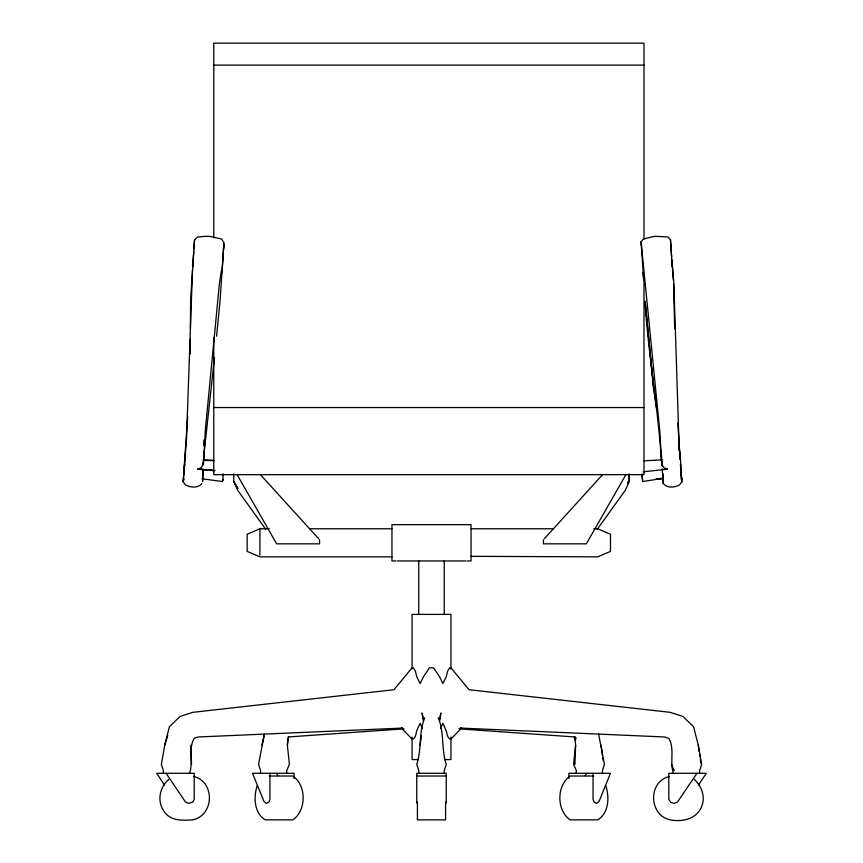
<?xml version="1.0" encoding="UTF-8"?>
<svg xmlns="http://www.w3.org/2000/svg" width="863" height="863" viewBox="0 0 863 863"><rect width="100%" height="100%" fill="white"/><g stroke="black" fill="none" stroke-linecap="round" stroke-linejoin="round"><path stroke-width="1.29" d="M471.047 556.333L597.735 556.851L610.475 551.381L610.475 534.251L597.735 528.771L593.69 528.771M190.162 353.83L190.281 339.202M190.378 328.576L190.637 299.342L194.542 239.752L197.562 237.012L205.61 236.333L209.623 236.333L221.694 239.073L224.035 242.837L223.485 249.342M681.813 482.007L681.522 478.091L681.813 482.007L679.515 484.941C674.456 487.649 666.819 488.512 663.086 483.237L662.245 468.825M203.992 451.511L203.592 460.626M204.11 446.279L204.261 439.742L204.121 445.071M203.927 451.727L203.819 455.718L214.477 357.616M661.08 455.491L661.134 454.024L661.436 460.583C657.994 407.347 648.296 354.693 644.995 301.392M680.098 459.396L678.782 443.604M680.476 465.869L680.519 464.402L681.813 479.957L680.853 471.932L681.187 474.672M574.941 764.37L575.621 745.201L574.941 738.35L575.621 740.4L574.273 736.98M203.096 469.601L202.546 481.619L203.096 469.364M203.344 464.262L203.592 458.922L203.344 464.143M192.535 269.202L186.505 438.717L185.157 456.861M201.813 483.571C197.832 488.426 190.507 487.627 185.502 484.941L183.15 481.867L187.692 416.505M223.841 244.24L220.022 301.392L216.581 336.203M193.733 251.5L192.643 267.152L192.535 265.092M193.916 248.889L194.542 239.752M184.488 465.772L184.606 464.165L183.819 474.672M223.83 244.272L222.028 272.632M661.08 453.442L659.742 430.497L641.08 241.813L643.313 239.073L651.36 237.012L655.384 236.333L668.124 237.012L670.465 239.752L672.277 267.422L671.835 259.741M287.379 745.201L288.059 738.35L287.379 745.201L289.396 764.37L286.71 770.54L286.71 773.28M575.621 745.201L573.604 764.37L576.29 770.54L576.29 773.28M418.76 773.28L418.76 770.54L416.753 764.37C421.845 749.397 418.501 732.115 424.801 717.8M185.502 454.121L183.15 481.867L184.153 478.782M420.108 745.201L421.446 735.61M221.252 271.036L219.342 284.272L205.275 430.497L203.927 458.231M439.785 720.476L440.885 713.011L439.763 718.717M628.286 481.23L627.897 483.571L629.246 480.152M628.663 478.879L629.246 475.351M699.623 773.28L699.623 770.54L701.63 764.37L698.286 745.201L693.593 726.711L682.87 716.43L670.13 712.32L469.041 689.72L450.939 667.811L449.601 667.811L447.584 671.231L446.247 676.711L442.892 683.561L439.547 676.711L433.506 667.811L429.494 667.811L423.453 676.711L420.108 683.561L416.753 676.711L415.416 671.231L413.399 667.811L412.061 667.811L393.96 689.72L192.87 712.32L180.13 716.43L169.407 726.711L164.714 745.201L161.37 764.37L163.377 770.54L163.377 773.28M264.423 733.895L258.566 764.37L260.572 770.54L260.572 773.28M261.91 745.201L264.499 734.186M257.217 785.61C253.452 796.948 254.002 813.032 265.265 819.85L292.751 819.85C306.613 810.713 306.613 785.147 292.751 776.02L269.17 776.02M164.714 745.201L167.778 735.416M201.985 478.782L222.363 481.522L223.032 479.461M422.471 728.599L420.108 723.28L416.753 730.821L415.416 736.29L413.399 739.03L412.061 739.03L401.338 728.081L402.676 728.081L198.231 736.98L194.207 738.35C187.972 748.76 193.614 762.126 189.515 773.28M287.379 740.4L288.727 736.98M585.308 775.675L586.344 773.28M440.615 728.404L442.892 723.28L446.247 730.821L447.584 736.29L449.601 739.03L450.939 739.03L461.662 728.081L460.324 728.081L664.769 736.98L668.793 738.35C675.028 748.76 669.386 762.126 673.485 773.28M222.363 481.522L223.032 480.152L223.032 473.755M625.891 474.672L586.344 543.841L543.442 543.841L543.442 539.731M663.216 473.895L663.205 476.959M698.383 785.157L706.322 773.28L668.793 773.28L668.793 799.3L670.691 802.385L674.154 803.41L677.498 802.04L696.937 773.28M597.228 529.375L625.222 490.421L629.246 481.522L629.246 473.873M168.738 779.44C159.925 786.97 156.937 800.26 163.377 810.26C169.321 821.08 182.19 820.648 192.87 819.85C214.251 815.114 215.221 782.051 193.927 776.506M544.337 538.749L602.644 474.585M669.073 776.506C647.779 782.051 648.749 815.114 670.13 819.85C684.629 822.558 699.764 817.919 702.978 802.04C704.251 793.496 700.551 785.157 694.262 779.44M269.31 528.771L259.903 528.771L247.163 534.251L247.163 551.381L259.903 556.851L391.953 556.851M214.995 470.594L197.562 469.192L200.917 467.822L202.924 465.081L202.924 462.956M663.464 478.296L642.644 481.522L641.975 476.042M643.313 471.791L667.444 469.192L664.1 467.822L662.083 465.081L662.083 461.662M656.959 478.825L663.464 478.221M656.053 479.073L662.752 478.523M288.059 736.98L404.078 728.825M643.992 460.831L662.752 459.817M213.765 65.113L643.992 65.113M673.593 284.164L674.672 328.576M653.712 389.742L645.103 301.392L653.755 389.742L656.387 407.552M213.765 407.552L643.992 407.552M197.562 469.192L206.117 469.677M664.1 469.192L667.444 469.192M309.688 528.771L391.953 528.771M471.047 528.771L553.312 528.771M395.977 560.961L391.953 560.961L391.953 524.672L471.047 524.672L471.047 560.961L467.023 560.961M397.314 560.961L465.686 560.961M418.091 759.58L412.061 759.58L412.061 737.207M444.909 759.58L450.939 759.58L450.939 737.013M417.422 776.02L445.578 776.02M593.83 776.02L570.249 776.02C556.387 785.147 556.387 810.713 570.249 819.85L597.735 819.85C608.998 813.032 609.548 796.948 605.783 785.61M203.517 460.367L213.948 460.669M203.463 459.882L213.916 460.421M458.922 728.825L574.941 736.98M208.717 469.914L213.927 470.4M200.917 469.192L213.927 470.799M574.607 736.635L576.29 738.35M260.356 474.585L318.663 538.749M265.772 529.375L237.778 490.421L233.754 481.522L233.754 473.873M166.063 773.28L185.502 802.04L188.684 803.41L192.87 802.04L194.207 799.3L194.207 773.28L156.678 773.28L164.617 785.157M438.199 717.8C444.499 732.115 441.155 749.397 446.247 764.37L444.24 770.54L444.24 773.28M237.109 474.672L276.656 543.841L319.558 543.841L319.558 539.731M671.468 764.37L674.154 770.54M276.656 773.28L277.692 775.675M640.972 242.837L641.64 244.898M642.644 480.152L641.975 473.755M598.577 733.895L604.434 764.37L602.428 770.54L602.428 773.28M423.237 718.717L422.115 713.011L423.215 720.476M698.286 745.201L699.181 751.587M699.537 754.143L699.893 756.7M700.249 759.257L700.788 763.097M601.09 745.201L602.514 755.427M602.87 757.984L603.237 760.54M662.59 477.325L663.086 481.176M670.465 239.752L671.684 257.185M641.306 243.862L641.08 241.813L643.701 279.871L642.978 272.632M672.471 269.202L673.82 282.223L679.062 445.222L680.184 456.861M678.717 443.658L679.397 450.259M661.748 458.231L661.134 451.975L661.414 456.376M677.843 422.967L679.796 454.218M661.748 460.971L662.083 466.203M673.367 280.281L672.471 265.092M679.85 452.751L680.217 459.224M673.82 288.037L674.435 299.342M680.519 459.601L681.306 479.461M190.863 745.201L191.532 764.37M663.086 479.461L663.086 483.237M643.992 239.191L643.992 43.15L213.765 43.15L213.765 237.886M643.992 275.901L643.992 474.672L213.765 474.672L213.765 337.595M593.043 773.28L593.043 799.3L594.122 802.18L596.624 803.41L599.073 801.36L610.475 773.28L568.911 773.28L568.911 778.426M450.939 668.922L450.939 614.391L412.061 614.391L412.061 668.922M446.247 803.183L446.247 773.28L416.753 773.28L416.753 803.14M445.578 802.04L445.578 819.85L417.422 819.85L417.422 802.04M444.24 560.961L444.24 614.391M418.76 560.961L418.76 614.391M294.089 778.426L294.089 773.28L252.525 773.28L263.927 801.36L266.268 803.41L268.954 802.04L269.957 799.3L269.957 773.28M259.903 528.771L259.903 555.254M237.778 488.372L233.754 481.522L237.778 488.372"/></g></svg>
